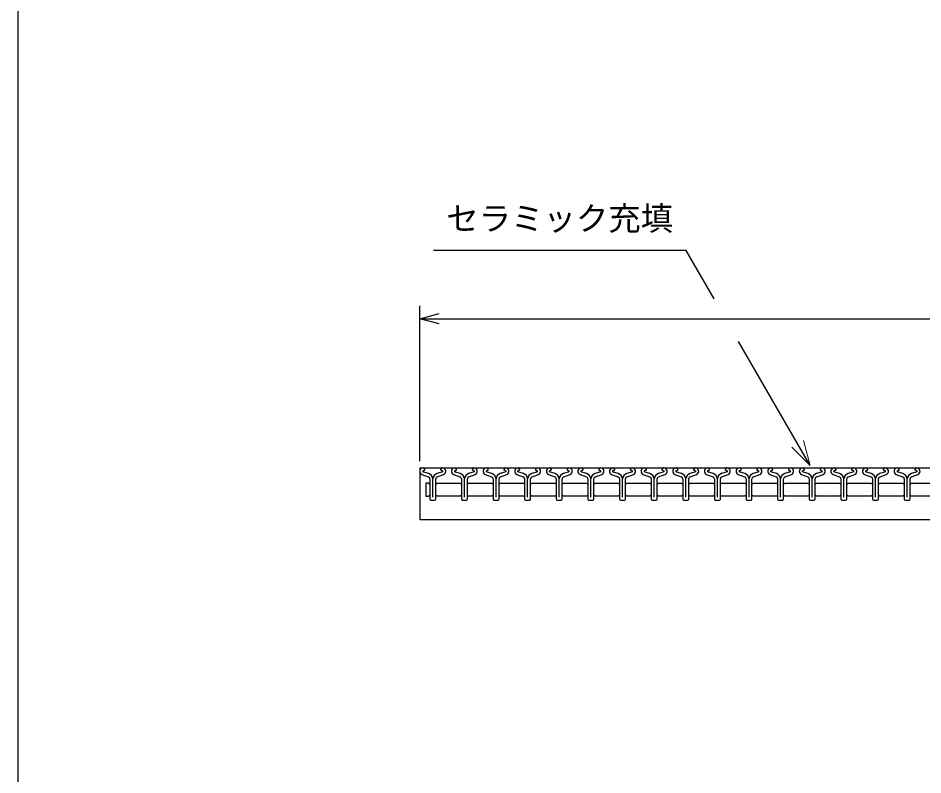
# Model space of a CAD drawing. Units: millimetres, scale not verified. Extents: x -1820 to 1731, y -1282 to 1054.
# Drawn here: x -1729 to -1031, y -698 to -114 of the extents above; entities that cross this region are included whole.
import ezdxf
from ezdxf.enums import TextEntityAlignment as Align

# ---------------------------------------------------------------- set-up
doc = ezdxf.new("R2010")
doc.units = ezdxf.units.MM
doc.header["$LTSCALE"] = 10
for name, color, linetype, lineweight in [('0_2', 150, 'Continuous', 25), ('16', 3, 'Continuous', 25), ('22', 2, 'Continuous', 25)]:
    doc.layers.add(name, color=color, linetype=linetype, lineweight=lineweight)
doc.styles.add('ベクトル', font='')
doc.styles.get('ベクトル').set_extended_font_data('ベクトル')

msp = doc.modelspace()

# ---------------------------------------------------------------- linework, layer by layer
at = {"layer": '0_2'}
msp.add_line((-1729, -1146.5), (-1729, 1053.5), dxfattribs=at)
at = {"layer": '0_2', "color": 4}
for p, q in [((-1213.55, -293.77), (-1408.55, -293.77)), ((-1191.93, -331.22), (-1213.55, -293.77)), ((-1117.72, -459.76), (-1173.03, -363.96))]:
    msp.add_line(p, q, dxfattribs=at)
at = {"layer": '0_2', "color": 4, "lineweight": 13}
for p, q in [((-1131.86, -445.61), (-1117.72, -459.76)), ((-1117.72, -459.76), (-1122.9, -440.44))]:
    msp.add_line(p, q, dxfattribs=at)
at = {"layer": '16'}
for p, q in [((-1419, -461.5), (-423, -461.5)), ((-1419, -461.5), (-1419, -501.5)), ((-1417.38, -466.68), (-1412.51, -468.39)), ((-1412.3, -466.03), (-1416.62, -464.51)), ((-1416.46, -463.81), (-1415.02, -463.11)), ((-1415.02, -463.11), (-1415.02, -462.88)), ((-1401.4, -464.51), (-1405.72, -466.03)), ((-1405.51, -468.39), (-1400.64, -466.68)), ((-1403, -462.88), (-1403, -463.11)), ((-1403, -463.11), (-1401.56, -463.81)), ((-1392.98, -466.68), (-1388.11, -468.39)), ((-1387.9, -466.03), (-1392.22, -464.51)), ((-1392.06, -463.81), (-1390.62, -463.11)), ((-1390.62, -463.11), (-1390.62, -462.88)), ((-1377, -464.51), (-1381.32, -466.03)), ((-1381.11, -468.39), (-1376.24, -466.68)), ((-1378.6, -462.88), (-1378.6, -463.11)), ((-1378.6, -463.11), (-1377.16, -463.81)), ((-1368.58, -466.68), (-1363.71, -468.39)), ((-1363.5, -466.03), (-1367.82, -464.51)), ((-1367.66, -463.81), (-1366.22, -463.11)), ((-1366.22, -463.11), (-1366.22, -462.88)), ((-1352.6, -464.51), (-1356.92, -466.03)), ((-1356.71, -468.39), (-1351.84, -466.68)), ((-1354.2, -462.88), (-1354.2, -463.11)), ((-1354.2, -463.11), (-1352.76, -463.81)), ((-1344.18, -466.68), (-1339.31, -468.39)), ((-1339.1, -466.03), (-1343.42, -464.51)), ((-1343.26, -463.81), (-1341.82, -463.11)), ((-1341.82, -463.11), (-1341.82, -462.88)), ((-1328.2, -464.51), (-1332.52, -466.03)), ((-1332.31, -468.39), (-1327.44, -466.68)), ((-1329.8, -462.88), (-1329.8, -463.11)), ((-1329.8, -463.11), (-1328.36, -463.81)), ((-1319.78, -466.68), (-1314.91, -468.39)), ((-1314.7, -466.03), (-1319.02, -464.51)), ((-1318.86, -463.81), (-1317.42, -463.11)), ((-1317.42, -463.11), (-1317.42, -462.88)), ((-1303.8, -464.51), (-1308.12, -466.03)), ((-1307.91, -468.39), (-1303.04, -466.68)), ((-1305.4, -462.88), (-1305.4, -463.11)), ((-1305.4, -463.11), (-1303.96, -463.81)), ((-1295.38, -466.68), (-1290.51, -468.39)), ((-1290.3, -466.03), (-1294.62, -464.51)), ((-1294.46, -463.81), (-1293.02, -463.11)), ((-1293.02, -463.11), (-1293.02, -462.88)), ((-1279.4, -464.51), (-1283.72, -466.03)), ((-1283.51, -468.39), (-1278.64, -466.68)), ((-1281, -462.88), (-1281, -463.11)), ((-1281, -463.11), (-1279.56, -463.81)), ((-1270.98, -466.68), (-1266.11, -468.39)), ((-1265.9, -466.03), (-1270.22, -464.51)), ((-1270.06, -463.81), (-1268.62, -463.11)), ((-1268.62, -463.11), (-1268.62, -462.88)), ((-1255, -464.51), (-1259.32, -466.03)), ((-1259.11, -468.39), (-1254.24, -466.68)), ((-1256.6, -462.88), (-1256.6, -463.11)), ((-1256.6, -463.11), (-1255.16, -463.81)), ((-1246.58, -466.68), (-1241.71, -468.39)), ((-1241.5, -466.03), (-1245.82, -464.51)), ((-1245.66, -463.81), (-1244.22, -463.11)), ((-1244.22, -463.11), (-1244.22, -462.88)), ((-1230.6, -464.51), (-1234.92, -466.03)), ((-1234.71, -468.39), (-1229.84, -466.68)), ((-1232.2, -462.88), (-1232.2, -463.11)), ((-1232.2, -463.11), (-1230.76, -463.81)), ((-1222.18, -466.68), (-1217.31, -468.39)), ((-1217.1, -466.03), (-1221.42, -464.51)), ((-1221.26, -463.81), (-1219.82, -463.11)), ((-1219.82, -463.11), (-1219.82, -462.88)), ((-1206.2, -464.51), (-1210.52, -466.03)), ((-1210.31, -468.39), (-1205.44, -466.68)), ((-1207.8, -462.88), (-1207.8, -463.11)), ((-1207.8, -463.11), (-1206.36, -463.81)), ((-1197.78, -466.68), (-1192.91, -468.39)), ((-1192.7, -466.03), (-1197.02, -464.51)), ((-1196.86, -463.81), (-1195.42, -463.11)), ((-1195.42, -463.11), (-1195.42, -462.88)), ((-1181.8, -464.51), (-1186.12, -466.03)), ((-1185.91, -468.39), (-1181.04, -466.68)), ((-1183.4, -462.88), (-1183.4, -463.11)), ((-1183.4, -463.11), (-1181.96, -463.81)), ((-1173.38, -466.68), (-1168.51, -468.39)), ((-1168.3, -466.03), (-1172.62, -464.51)), ((-1172.46, -463.81), (-1171.02, -463.11)), ((-1171.02, -463.11), (-1171.02, -462.88)), ((-1157.4, -464.51), (-1161.72, -466.03)), ((-1161.51, -468.39), (-1156.64, -466.68)), ((-1159, -462.88), (-1159, -463.11)), ((-1159, -463.11), (-1157.56, -463.81)), ((-1148.98, -466.68), (-1144.11, -468.39)), ((-1143.9, -466.03), (-1148.22, -464.51)), ((-1148.06, -463.81), (-1146.62, -463.11)), ((-1146.62, -463.11), (-1146.62, -462.88)), ((-1133, -464.51), (-1137.32, -466.03)), ((-1137.11, -468.39), (-1132.24, -466.68)), ((-1134.6, -462.88), (-1134.6, -463.11)), ((-1134.6, -463.11), (-1133.16, -463.81)), ((-1124.58, -466.68), (-1119.71, -468.39)), ((-1119.5, -466.03), (-1123.82, -464.51)), ((-1123.66, -463.81), (-1122.22, -463.11)), ((-1122.22, -463.11), (-1122.22, -462.88)), ((-1108.6, -464.51), (-1112.92, -466.03)), ((-1112.71, -468.39), (-1107.84, -466.68)), ((-1110.2, -462.88), (-1110.2, -463.11)), ((-1110.2, -463.11), (-1108.76, -463.81)), ((-1100.18, -466.68), (-1095.31, -468.39)), ((-1095.1, -466.03), (-1099.42, -464.51)), ((-1099.26, -463.81), (-1097.82, -463.11)), ((-1097.82, -463.11), (-1097.82, -462.88)), ((-1084.2, -464.51), (-1088.52, -466.03)), ((-1088.31, -468.39), (-1083.44, -466.68)), ((-1085.8, -462.88), (-1085.8, -463.11)), ((-1085.8, -463.11), (-1084.36, -463.81)), ((-1075.78, -466.68), (-1070.91, -468.39)), ((-1070.7, -466.03), (-1075.02, -464.51)), ((-1074.86, -463.81), (-1073.42, -463.11)), ((-1073.42, -463.11), (-1073.42, -462.88)), ((-1059.8, -464.51), (-1064.12, -466.03)), ((-1063.91, -468.39), (-1059.04, -466.68)), ((-1061.4, -462.88), (-1061.4, -463.11)), ((-1061.4, -463.11), (-1059.96, -463.81)), ((-1051.38, -466.68), (-1046.51, -468.39)), ((-1046.3, -466.03), (-1050.62, -464.51)), ((-1050.46, -463.81), (-1049.02, -463.11)), ((-1049.02, -463.11), (-1049.02, -462.88)), ((-1035.4, -464.51), (-1039.72, -466.03)), ((-1039.51, -468.39), (-1034.64, -466.68)), ((-1037, -462.88), (-1037, -463.11)), ((-1037, -463.11), (-1035.56, -463.81)), ((-1412.25, -473.5), (-1414.25, -473.5)), ((-1414.25, -473.5), (-1414.25, -483.5)), ((-1411.25, -474.5), (-1412.25, -473.5)), ((-1411.31, -470.09), (-1411.31, -485.81)), ((-1409, -484.21), (-1409, -470.14)), ((-1406.75, -474.5), (-1405.75, -473.5)), ((-1406.71, -485.81), (-1406.71, -470.09)), ((-1405.75, -473.5), (-1387.85, -473.5)), ((-1387.85, -473.5), (-1386.85, -474.5)), ((-1386.91, -470.09), (-1386.91, -485.81)), ((-1384.6, -484.21), (-1384.6, -470.14)), ((-1382.35, -474.5), (-1381.35, -473.5)), ((-1382.31, -485.81), (-1382.31, -470.09)), ((-1381.35, -473.5), (-1363.45, -473.5)), ((-1363.45, -473.5), (-1362.45, -474.5)), ((-1362.51, -470.09), (-1362.51, -485.81)), ((-1360.2, -484.21), (-1360.2, -470.14)), ((-1357.95, -474.5), (-1356.95, -473.5)), ((-1357.91, -485.81), (-1357.91, -470.09)), ((-1356.95, -473.5), (-1339.05, -473.5)), ((-1339.05, -473.5), (-1338.05, -474.5)), ((-1338.11, -470.09), (-1338.11, -485.81)), ((-1335.8, -484.21), (-1335.8, -470.14)), ((-1333.55, -474.5), (-1332.55, -473.5)), ((-1333.51, -485.81), (-1333.51, -470.09)), ((-1332.55, -473.5), (-1314.65, -473.5)), ((-1314.65, -473.5), (-1313.65, -474.5)), ((-1313.71, -470.09), (-1313.71, -485.81)), ((-1311.4, -484.21), (-1311.4, -470.14)), ((-1309.15, -474.5), (-1308.15, -473.5)), ((-1309.11, -485.81), (-1309.11, -470.09)), ((-1308.15, -473.5), (-1290.25, -473.5)), ((-1290.25, -473.5), (-1289.25, -474.5)), ((-1289.31, -470.09), (-1289.31, -485.81)), ((-1287, -484.21), (-1287, -470.14)), ((-1284.75, -474.5), (-1283.75, -473.5)), ((-1284.71, -485.81), (-1284.71, -470.09)), ((-1283.75, -473.5), (-1265.85, -473.5)), ((-1265.85, -473.5), (-1264.85, -474.5)), ((-1264.91, -470.09), (-1264.91, -485.81)), ((-1262.6, -484.21), (-1262.6, -470.14)), ((-1260.35, -474.5), (-1259.35, -473.5)), ((-1260.31, -485.81), (-1260.31, -470.09)), ((-1259.35, -473.5), (-1241.45, -473.5)), ((-1241.45, -473.5), (-1240.45, -474.5)), ((-1240.51, -470.09), (-1240.51, -485.81)), ((-1238.2, -484.21), (-1238.2, -470.14)), ((-1235.95, -474.5), (-1234.95, -473.5)), ((-1235.91, -485.81), (-1235.91, -470.09)), ((-1234.95, -473.5), (-1217.05, -473.5)), ((-1217.05, -473.5), (-1216.05, -474.5)), ((-1216.11, -470.09), (-1216.11, -485.81)), ((-1213.8, -484.21), (-1213.8, -470.14)), ((-1211.55, -474.5), (-1210.55, -473.5)), ((-1211.51, -485.81), (-1211.51, -470.09)), ((-1210.55, -473.5), (-1192.65, -473.5)), ((-1192.65, -473.5), (-1191.65, -474.5)), ((-1191.71, -470.09), (-1191.71, -485.81)), ((-1189.4, -484.21), (-1189.4, -470.14)), ((-1187.15, -474.5), (-1186.15, -473.5)), ((-1187.11, -485.81), (-1187.11, -470.09)), ((-1186.15, -473.5), (-1168.25, -473.5)), ((-1168.25, -473.5), (-1167.25, -474.5)), ((-1167.31, -470.09), (-1167.31, -485.81)), ((-1165, -484.21), (-1165, -470.14)), ((-1162.75, -474.5), (-1161.75, -473.5)), ((-1162.71, -485.81), (-1162.71, -470.09)), ((-1161.75, -473.5), (-1143.85, -473.5)), ((-1143.85, -473.5), (-1142.85, -474.5)), ((-1142.91, -470.09), (-1142.91, -485.81)), ((-1140.6, -484.21), (-1140.6, -470.14)), ((-1138.35, -474.5), (-1137.35, -473.5)), ((-1138.31, -485.81), (-1138.31, -470.09)), ((-1137.35, -473.5), (-1119.45, -473.5)), ((-1119.45, -473.5), (-1118.45, -474.5)), ((-1118.51, -470.09), (-1118.51, -485.81)), ((-1116.2, -484.21), (-1116.2, -470.14)), ((-1113.95, -474.5), (-1112.95, -473.5)), ((-1113.91, -485.81), (-1113.91, -470.09)), ((-1112.95, -473.5), (-1095.05, -473.5)), ((-1095.05, -473.5), (-1094.05, -474.5)), ((-1094.11, -470.09), (-1094.11, -485.81)), ((-1091.8, -484.21), (-1091.8, -470.14)), ((-1089.55, -474.5), (-1088.55, -473.5)), ((-1089.51, -485.81), (-1089.51, -470.09)), ((-1088.55, -473.5), (-1070.65, -473.5)), ((-1070.65, -473.5), (-1069.65, -474.5)), ((-1069.71, -470.09), (-1069.71, -485.81)), ((-1067.4, -484.21), (-1067.4, -470.14)), ((-1065.15, -474.5), (-1064.15, -473.5)), ((-1065.11, -485.81), (-1065.11, -470.09)), ((-1064.15, -473.5), (-1046.25, -473.5)), ((-1046.25, -473.5), (-1045.25, -474.5)), ((-1045.31, -470.09), (-1045.31, -485.81)), ((-1043, -484.21), (-1043, -470.14)), ((-1040.75, -474.5), (-1039.75, -473.5)), ((-1040.71, -485.81), (-1040.71, -470.09)), ((-1039.75, -473.5), (-1021.85, -473.5)), ((-1414.25, -483.5), (-1412.25, -483.5)), ((-1412.25, -483.5), (-1411.25, -482.5)), ((-1410.61, -486.51), (-1407.41, -486.51)), ((-1405.75, -483.5), (-1406.75, -482.5)), ((-1387.85, -483.5), (-1405.75, -483.5)), ((-1386.85, -482.5), (-1387.85, -483.5)), ((-1386.21, -486.51), (-1383.01, -486.51)), ((-1381.35, -483.5), (-1382.35, -482.5)), ((-1363.45, -483.5), (-1381.35, -483.5)), ((-1362.45, -482.5), (-1363.45, -483.5)), ((-1361.81, -486.51), (-1358.61, -486.51)), ((-1356.95, -483.5), (-1357.95, -482.5)), ((-1339.05, -483.5), (-1356.95, -483.5)), ((-1338.05, -482.5), (-1339.05, -483.5)), ((-1337.41, -486.51), (-1334.21, -486.51)), ((-1332.55, -483.5), (-1333.55, -482.5)), ((-1314.65, -483.5), (-1332.55, -483.5)), ((-1313.65, -482.5), (-1314.65, -483.5)), ((-1313.01, -486.51), (-1309.81, -486.51)), ((-1308.15, -483.5), (-1309.15, -482.5)), ((-1290.25, -483.5), (-1308.15, -483.5)), ((-1289.25, -482.5), (-1290.25, -483.5)), ((-1288.61, -486.51), (-1285.41, -486.51)), ((-1283.75, -483.5), (-1284.75, -482.5)), ((-1265.85, -483.5), (-1283.75, -483.5)), ((-1264.85, -482.5), (-1265.85, -483.5)), ((-1264.21, -486.51), (-1261.01, -486.51)), ((-1259.35, -483.5), (-1260.35, -482.5)), ((-1241.45, -483.5), (-1259.35, -483.5)), ((-1240.45, -482.5), (-1241.45, -483.5)), ((-1239.81, -486.51), (-1236.61, -486.51)), ((-1234.95, -483.5), (-1235.95, -482.5)), ((-1217.05, -483.5), (-1234.95, -483.5)), ((-1216.05, -482.5), (-1217.05, -483.5)), ((-1215.41, -486.51), (-1212.21, -486.51)), ((-1210.55, -483.5), (-1211.55, -482.5)), ((-1192.65, -483.5), (-1210.55, -483.5)), ((-1191.65, -482.5), (-1192.65, -483.5)), ((-1191.01, -486.51), (-1187.81, -486.51)), ((-1186.15, -483.5), (-1187.15, -482.5)), ((-1168.25, -483.5), (-1186.15, -483.5)), ((-1167.25, -482.5), (-1168.25, -483.5)), ((-1166.61, -486.51), (-1163.41, -486.51)), ((-1161.75, -483.5), (-1162.75, -482.5)), ((-1143.85, -483.5), (-1161.75, -483.5)), ((-1142.85, -482.5), (-1143.85, -483.5)), ((-1142.21, -486.51), (-1139.01, -486.51)), ((-1137.35, -483.5), (-1138.35, -482.5)), ((-1119.45, -483.5), (-1137.35, -483.5)), ((-1118.45, -482.5), (-1119.45, -483.5)), ((-1117.81, -486.51), (-1114.61, -486.51)), ((-1112.95, -483.5), (-1113.95, -482.5)), ((-1095.05, -483.5), (-1112.95, -483.5)), ((-1094.05, -482.5), (-1095.05, -483.5)), ((-1093.41, -486.51), (-1090.21, -486.51)), ((-1088.55, -483.5), (-1089.55, -482.5)), ((-1070.65, -483.5), (-1088.55, -483.5)), ((-1069.65, -482.5), (-1070.65, -483.5)), ((-1069.01, -486.51), (-1065.81, -486.51)), ((-1064.15, -483.5), (-1065.15, -482.5)), ((-1046.25, -483.5), (-1064.15, -483.5)), ((-1045.25, -482.5), (-1046.25, -483.5)), ((-1044.61, -486.51), (-1041.41, -486.51)), ((-1039.75, -483.5), (-1040.75, -482.5)), ((-1021.85, -483.5), (-1039.75, -483.5)), ((-1419, -501.5), (-423, -501.5))]:
    msp.add_line(p, q, dxfattribs=at)
for centre, radius, start, end in [((-1416.31, -464.2), 2.7, 90.98, 246.68), ((-1416.29, -464.22), 0.44, 111.91, 222.33), ((-1416.47, -462.95), 1.45, 2.5, 85.55), ((-1413.59, -470.44), 4.6, 3.78, 73.7), ((-1404.43, -470.44), 4.6, 106.3, 176.22), ((-1401.55, -462.95), 1.45, 94.45, 177.5), ((-1401.71, -464.2), 2.7, 293.32, 89.02002), ((-1401.73, -464.22), 0.44, 317.67, 68.08999), ((-1391.91, -464.2), 2.7, 90.98, 246.68), ((-1391.89, -464.22), 0.44, 111.91, 222.33), ((-1392.07, -462.95), 1.45, 2.5, 85.55), ((-1389.19, -470.44), 4.6, 3.78, 73.7), ((-1380.03, -470.44), 4.6, 106.3, 176.22), ((-1377.15, -462.95), 1.45, 94.45, 177.5), ((-1377.31, -464.2), 2.7, 293.32, 89.02002), ((-1377.33, -464.22), 0.44, 317.67, 68.08999), ((-1367.51, -464.2), 2.7, 90.98, 246.68), ((-1367.49, -464.22), 0.44, 111.91, 222.33), ((-1367.67, -462.95), 1.45, 2.5, 85.55), ((-1364.79, -470.44), 4.6, 3.78, 73.7), ((-1355.63, -470.44), 4.6, 106.3, 176.22), ((-1352.75, -462.95), 1.45, 94.45, 177.5), ((-1352.91, -464.2), 2.7, 293.32, 89.02002), ((-1352.93, -464.22), 0.44, 317.67, 68.08999), ((-1343.11, -464.2), 2.7, 90.98, 246.68), ((-1343.09, -464.22), 0.44, 111.91, 222.33), ((-1343.27, -462.95), 1.45, 2.5, 85.55), ((-1340.39, -470.44), 4.6, 3.78, 73.7), ((-1331.23, -470.44), 4.6, 106.3, 176.22), ((-1328.35, -462.95), 1.45, 94.45, 177.5), ((-1328.51, -464.2), 2.7, 293.32, 89.02002), ((-1328.53, -464.22), 0.44, 317.67, 68.08999), ((-1318.71, -464.2), 2.7, 90.98, 246.68), ((-1318.69, -464.22), 0.44, 111.91, 222.33), ((-1318.87, -462.95), 1.45, 2.5, 85.55), ((-1315.99, -470.44), 4.6, 3.78, 73.7), ((-1306.83, -470.44), 4.6, 106.3, 176.22), ((-1303.95, -462.95), 1.45, 94.45, 177.5), ((-1304.11, -464.2), 2.7, 293.32, 89.02002), ((-1304.13, -464.22), 0.44, 317.67, 68.08999), ((-1294.31, -464.2), 2.7, 90.98, 246.68), ((-1294.29, -464.22), 0.44, 111.91, 222.33), ((-1294.47, -462.95), 1.45, 2.5, 85.55), ((-1291.59, -470.44), 4.6, 3.78, 73.7), ((-1282.43, -470.44), 4.6, 106.3, 176.22), ((-1279.55, -462.95), 1.45, 94.45, 177.5), ((-1279.71, -464.2), 2.7, 293.32, 89.02002), ((-1279.73, -464.22), 0.44, 317.67, 68.08999), ((-1269.91, -464.2), 2.7, 90.98, 246.68), ((-1269.89, -464.22), 0.44, 111.91, 222.33), ((-1270.07, -462.95), 1.45, 2.5, 85.55), ((-1267.19, -470.44), 4.6, 3.78, 73.7), ((-1258.03, -470.44), 4.6, 106.3, 176.22), ((-1255.15, -462.95), 1.45, 94.45, 177.5), ((-1255.31, -464.2), 2.7, 293.32, 89.02002), ((-1255.33, -464.22), 0.44, 317.67, 68.08999), ((-1245.51, -464.2), 2.7, 90.98, 246.68), ((-1245.49, -464.22), 0.44, 111.91, 222.33), ((-1245.67, -462.95), 1.45, 2.5, 85.55), ((-1242.79, -470.44), 4.6, 3.78, 73.7), ((-1233.63, -470.44), 4.6, 106.3, 176.22), ((-1230.75, -462.95), 1.45, 94.45, 177.5), ((-1230.91, -464.2), 2.7, 293.32, 89.02002), ((-1230.93, -464.22), 0.44, 317.67, 68.08999), ((-1221.11, -464.2), 2.7, 90.98, 246.68), ((-1221.09, -464.22), 0.44, 111.91, 222.33), ((-1221.27, -462.95), 1.45, 2.5, 85.55), ((-1218.39, -470.44), 4.6, 3.78, 73.7), ((-1209.23, -470.44), 4.6, 106.3, 176.22), ((-1206.35, -462.95), 1.45, 94.45, 177.5), ((-1206.51, -464.2), 2.7, 293.32, 89.02002), ((-1206.53, -464.22), 0.44, 317.67, 68.08999), ((-1196.71, -464.2), 2.7, 90.98, 246.68), ((-1196.69, -464.22), 0.44, 111.91, 222.33), ((-1196.87, -462.95), 1.45, 2.5, 85.55), ((-1193.99, -470.44), 4.6, 3.78, 73.7), ((-1184.83, -470.44), 4.6, 106.3, 176.22), ((-1181.95, -462.95), 1.45, 94.45, 177.5), ((-1182.11, -464.2), 2.7, 293.32, 89.02002), ((-1182.13, -464.22), 0.44, 317.67, 68.08999), ((-1172.31, -464.2), 2.7, 90.98, 246.68), ((-1172.29, -464.22), 0.44, 111.91, 222.33), ((-1172.47, -462.95), 1.45, 2.5, 85.55), ((-1169.59, -470.44), 4.6, 3.78, 73.7), ((-1160.43, -470.44), 4.6, 106.3, 176.22), ((-1157.55, -462.95), 1.45, 94.45, 177.5), ((-1157.71, -464.2), 2.7, 293.32, 89.02002), ((-1157.73, -464.22), 0.44, 317.67, 68.08999), ((-1147.91, -464.2), 2.7, 90.98, 246.68), ((-1147.89, -464.22), 0.44, 111.91, 222.33), ((-1148.07, -462.95), 1.45, 2.5, 85.55), ((-1145.19, -470.44), 4.6, 3.78, 73.7), ((-1136.03, -470.44), 4.6, 106.3, 176.22), ((-1133.15, -462.95), 1.45, 94.45, 177.5), ((-1133.31, -464.2), 2.7, 293.32, 89.02002), ((-1133.33, -464.22), 0.44, 317.67, 68.08999), ((-1123.51, -464.2), 2.7, 90.98, 246.68), ((-1123.49, -464.22), 0.44, 111.91, 222.33), ((-1123.67, -462.95), 1.45, 2.5, 85.55), ((-1120.79, -470.44), 4.6, 3.78, 73.7), ((-1111.63, -470.44), 4.6, 106.3, 176.22), ((-1108.75, -462.95), 1.45, 94.45, 177.5), ((-1108.91, -464.2), 2.7, 293.32, 89.02002), ((-1108.93, -464.22), 0.44, 317.67, 68.08999), ((-1099.11, -464.2), 2.7, 90.98, 246.68), ((-1099.09, -464.22), 0.44, 111.91, 222.33), ((-1099.27, -462.95), 1.45, 2.5, 85.55), ((-1096.39, -470.44), 4.6, 3.78, 73.7), ((-1087.23, -470.44), 4.6, 106.3, 176.22), ((-1084.35, -462.95), 1.45, 94.45, 177.5), ((-1084.51, -464.2), 2.7, 293.32, 89.02002), ((-1084.53, -464.22), 0.44, 317.67, 68.08999), ((-1074.71, -464.2), 2.7, 90.98, 246.68), ((-1074.69, -464.22), 0.44, 111.91, 222.33), ((-1074.87, -462.95), 1.45, 2.5, 85.55), ((-1071.99, -470.44), 4.6, 3.78, 73.7), ((-1062.83, -470.44), 4.6, 106.3, 176.22), ((-1059.95, -462.95), 1.45, 94.45, 177.5), ((-1060.11, -464.2), 2.7, 293.32, 89.02002), ((-1060.13, -464.22), 0.44, 317.67, 68.08999), ((-1050.31, -464.2), 2.7, 90.98, 246.68), ((-1050.29, -464.22), 0.44, 111.91, 222.33), ((-1050.47, -462.95), 1.45, 2.5, 85.55), ((-1047.59, -470.44), 4.6, 3.78, 73.7), ((-1038.43, -470.44), 4.6, 106.3, 176.22), ((-1035.55, -462.95), 1.45, 94.45, 177.5), ((-1035.71, -464.2), 2.7, 293.32, 89.02002), ((-1035.73, -464.22), 0.44, 317.67, 68.08999), ((-1413.11, -470.09), 1.8, 0, 70.58), ((-1404.91, -470.09), 1.8, 109.42, 180), ((-1388.71, -470.09), 1.8, 0, 70.58), ((-1380.51, -470.09), 1.8, 109.42, 180), ((-1364.31, -470.09), 1.8, 0, 70.58), ((-1356.11, -470.09), 1.8, 109.42, 180), ((-1339.91, -470.09), 1.8, 0, 70.58), ((-1331.71, -470.09), 1.8, 109.42, 180), ((-1315.51, -470.09), 1.8, 0, 70.58), ((-1307.31, -470.09), 1.8, 109.42, 180), ((-1291.11, -470.09), 1.8, 0, 70.58), ((-1282.91, -470.09), 1.8, 109.42, 180), ((-1266.71, -470.09), 1.8, 0, 70.58), ((-1258.51, -470.09), 1.8, 109.42, 180), ((-1242.31, -470.09), 1.8, 0, 70.58), ((-1234.11, -470.09), 1.8, 109.42, 180), ((-1217.91, -470.09), 1.8, 0, 70.58), ((-1209.71, -470.09), 1.8, 109.42, 180), ((-1193.51, -470.09), 1.8, 0, 70.58), ((-1185.31, -470.09), 1.8, 109.42, 180), ((-1169.11, -470.09), 1.8, 0, 70.58), ((-1160.91, -470.09), 1.8, 109.42, 180), ((-1144.71, -470.09), 1.8, 0, 70.58), ((-1136.51, -470.09), 1.8, 109.42, 180), ((-1120.31, -470.09), 1.8, 0, 70.58), ((-1112.11, -470.09), 1.8, 109.42, 180), ((-1095.91, -470.09), 1.8, 0, 70.58), ((-1087.71, -470.09), 1.8, 109.42, 180), ((-1071.51, -470.09), 1.8, 0, 70.58), ((-1063.31, -470.09), 1.8, 109.42, 180), ((-1047.11, -470.09), 1.8, 0, 70.58), ((-1038.91, -470.09), 1.8, 109.42, 180), ((-1410.61, -485.81), 0.7, 180, 270), ((-1407.41, -485.81), 0.7, 270, 0), ((-1386.21, -485.81), 0.7, 180, 270), ((-1383.01, -485.81), 0.7, 270, 0), ((-1361.81, -485.81), 0.7, 180, 270), ((-1358.61, -485.81), 0.7, 270, 0), ((-1337.41, -485.81), 0.7, 180, 270), ((-1334.21, -485.81), 0.7, 270, 0), ((-1313.01, -485.81), 0.7, 180, 270), ((-1309.81, -485.81), 0.7, 270, 0), ((-1288.61, -485.81), 0.7, 180, 270), ((-1285.41, -485.81), 0.7, 270, 0), ((-1264.21, -485.81), 0.7, 180, 270), ((-1261.01, -485.81), 0.7, 270, 0), ((-1239.81, -485.81), 0.7, 180, 270), ((-1236.61, -485.81), 0.7, 270, 0), ((-1215.41, -485.81), 0.7, 180, 270), ((-1212.21, -485.81), 0.7, 270, 0), ((-1191.01, -485.81), 0.7, 180, 270), ((-1187.81, -485.81), 0.7, 270, 0), ((-1166.61, -485.81), 0.7, 180, 270), ((-1163.41, -485.81), 0.7, 270, 0), ((-1142.21, -485.81), 0.7, 180, 270), ((-1139.01, -485.81), 0.7, 270, 0), ((-1117.81, -485.81), 0.7, 180, 270), ((-1114.61, -485.81), 0.7, 270, 0), ((-1093.41, -485.81), 0.7, 180, 270), ((-1090.21, -485.81), 0.7, 270, 0), ((-1069.01, -485.81), 0.7, 180, 270), ((-1065.81, -485.81), 0.7, 270, 0), ((-1044.61, -485.81), 0.7, 180, 270), ((-1041.41, -485.81), 0.7, 270, 0)]:
    msp.add_arc(centre, radius, start, end, dxfattribs=at)
at = {"layer": '22', "color": 4}
for p, q in [((-1419, -456.5), (-1419, -336.5)), ((-1419, -346.5), (-1404, -342.5)), ((-1404, -350.5), (-1419, -346.5)), ((-1419, -346.5), (-423, -346.5))]:
    msp.add_line(p, q, dxfattribs=at)

# ---------------------------------------------------------------- texts
at = {"layer": '0_2', "color": 2, "style": 'ベクトル'}
msp.add_text('セラミック充填', height=18.33, dxfattribs=at).set_placement((-1223.55, -283.77), align=Align.BOTTOM_RIGHT)

doc.saveas('drawing.dxf')
